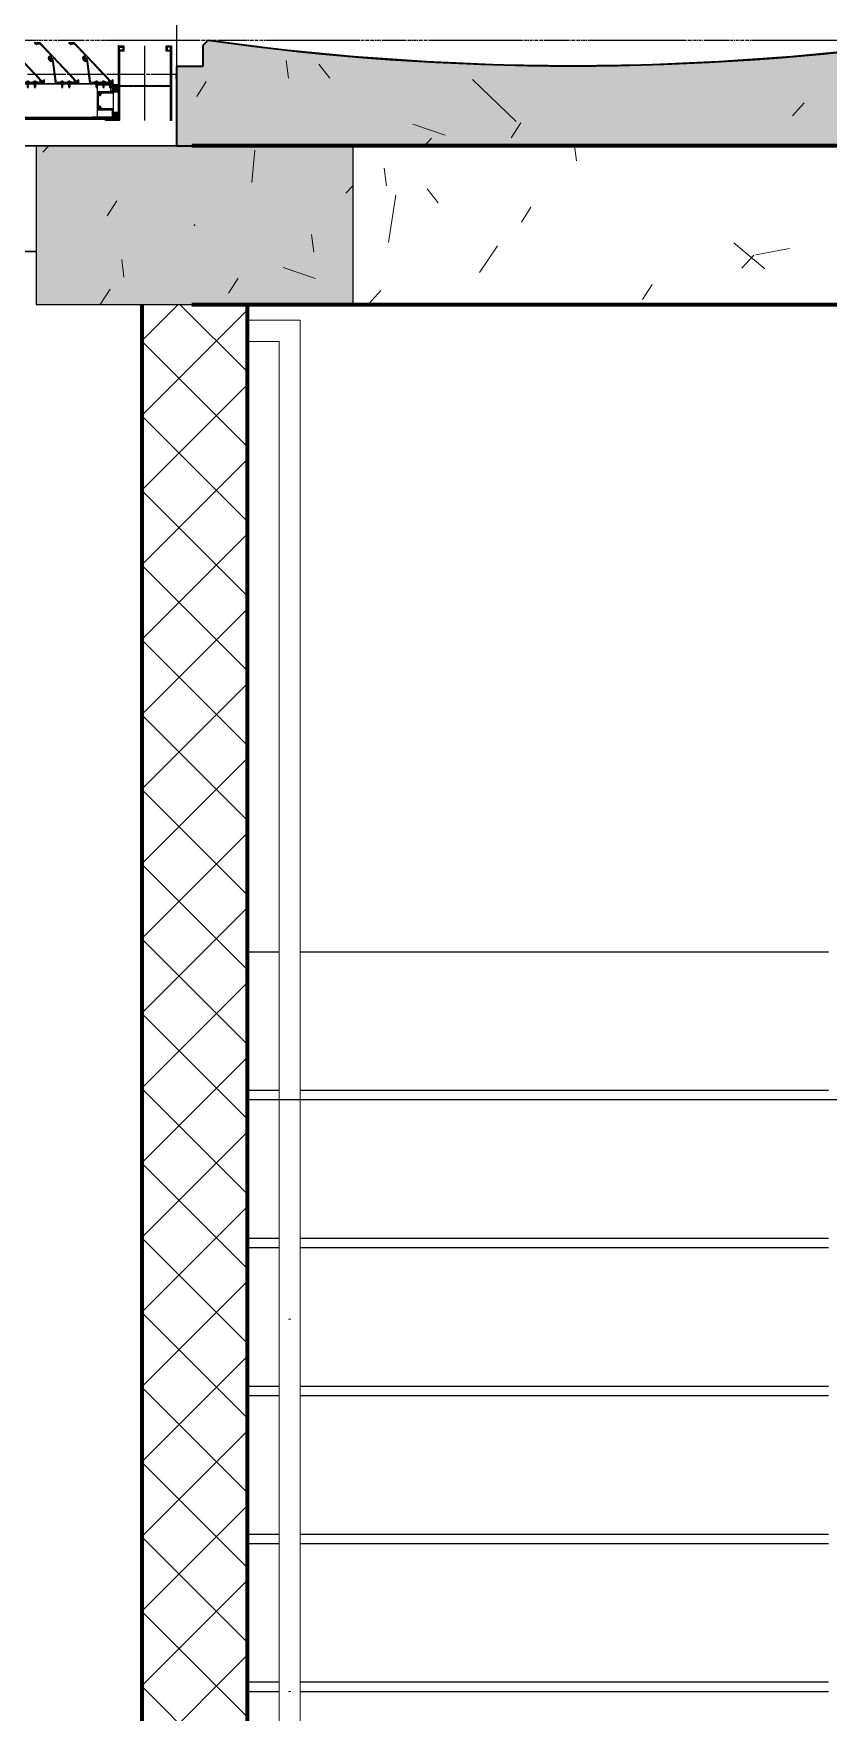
# Model space of a CAD drawing. Header units: millimetres. Extents: x -4391136 to -1798569, y -886572 to -291056.
# Drawn here: x -2506072 to -2504568, y -386375 to -383198 of the extents above; entities that cross this region are included whole.
import ezdxf
from ezdxf.enums import TextEntityAlignment as Align

# ---------------------------------------------------------------- set-up
doc = ezdxf.new("R2010")
doc.units = ezdxf.units.MM
doc.set_wipeout_variables(frame=1)
for name, pattern in [('CENTER', [50.8, 31.75, -6.35, 6.35, -6.35]), ('TA_GL_000.70000', [1.925, 0.7, -0.175, 0.175, -0.175, 0.7]), ('Xref-C-1-PP17-AR-2214-01-B$0$DPA_Grid _ Level 100', [10, 5.5, -1.6, 1.3, -1.6]), ('Xref-C-1-PP17-AR-2214-01-B$0$Hidden', [7.1438, 4.7625, -2.3813])]:
    doc.linetypes.add(name, pattern=pattern)
for name, color, linetype, plot in [('000 - 0_HIDE_OBJ_FRAMING_DEF_DIMS', 7, 'Continuous', False), ('010 - ASPG_EXTR_DEF_SUB', 7, 'Continuous', False), ('010 - ASPG_FRAMING_DEF_SUB', 7, 'Continuous', False)]:
    doc.layers.add(name, color=color, linetype=linetype, plot=plot)
for name, color, linetype in [('000 - 0_SYM_DWG_GRID-BUBBLE_MAIN_COLOR_1', 7, 'Continuous'), ('000 - 0_SYM_DWG_GRIDLINE_MAIN_COLOR_251', 7, 'Continuous'), ('000 - CONCRETE_COL_CUT_COLOR_1', 7, 'Continuous'), ('000 - CONCRETE_COL_HATCH_', 7, 'Continuous'), ('000 - CONCRETE_COL_WIPEOUT_', 7, 'Continuous'), ('000 - EXISTING_COLUMN_CUT_COLOR_5', 7, 'Continuous'), ('000 - EXISTING_CONCRETE_CUT_COLOR_5', 7, 'Continuous'), ('000 - EXISTING_PRECAST_CUT_COLOR_4', 7, 'Continuous'), ('000 - GRID', 7, 'CENTER'), ('010 - ASPG_ACCESSORIES_MAIN_COLOR_1', 7, 'Continuous'), ('010 - ASPG_EXTR_MAIN_COLOR_2', 7, 'Continuous'), ('010 - ASPG_FRAMING_CUT_COLOR_4', 7, 'Continuous'), ('010 - ASPG_FRAMING_HATCH_', 7, 'Continuous'), ('010 - ASPG_FRAMING_MAIN_COLOR_2', 7, 'Continuous'), ('010 - ASPG_FRAMING_SUB_COLOR_2', 7, 'Continuous'), ('010 - ASPG_FRAMING_WIPEOUT_', 7, 'Continuous'), ('_PP-Dim', 7, 'Continuous'), ('BOLT & SCREW', 7, 'Continuous'), ('Center Line', 7, 'CENTER'), ('Xref-C-1-PP17-AR-2214-01-B$0$A-COLS', 7, 'Continuous'), ('Xref-C-1-PP17-AR-2214-01-B$0$A-COLS-E', 7, 'Continuous'), ('Xref-C-1-PP17-AR-2214-01-B$0$A-DETL-MBND', 7, 'Xref-C-1-PP17-AR-2214-01-B$0$Hidden'), ('Xref-C-1-PP17-AR-2214-01-B$0$A-FLOR-E', 7, 'Continuous'), ('Xref-C-1-PP17-AR-2214-01-B$0$A-FLOR-HRAL', 7, 'Continuous'), ('Xref-C-1-PP17-AR-2214-01-B$0$A-GLAZ-CURT', 7, 'Continuous'), ('Xref-C-1-PP17-AR-2214-01-B$0$A-ROOF-OTLN', 7, 'Continuous'), ('Xref-C-1-PP17-AR-2214-01-B$0$A-Wall', 7, 'Continuous'), ('Xref-C-1-PP17-AR-2214-01-B$0$A-WALL-PATT', 7, 'Continuous'), ('Xref-C-1-PP17-AR-2214-01-B$0$S-BEAM', 7, 'Continuous'), ('Xref-C-1-PP17-AR-2214-01-B$0$S-STRS-E', 7, 'Continuous'), ('Xref-C-1-PP17-AR-2214-01-B$0$WALL-E', 7, 'Continuous')]:
    doc.layers.add(name, color=color, linetype=linetype)
doc.layers.add('12-GRID', color=7, linetype='CENTER', lineweight=13)
doc.layers.add('SCREW', color=7, linetype='Continuous', lineweight=5)
doc.styles.add('Arial', font='arial.ttf', dxfattribs={"height": 1500})
doc.styles.add('TA', font='', dxfattribs={"height": 4.5})
doc.styles.get('TA').set_extended_font_data('Cordia New')

# ---------------------------------------------------------------- blocks, each defined once
blk = doc.blocks.new('*U1277')
at = {"layer": '000 - 0_SYM_DWG_GRIDLINE_MAIN_COLOR_251', "color": 7, "linetype": 'ByBlock', "ltscale": 5}
blk.add_line((30, 0), (-560.5, 0), dxfattribs=at)
at = {"color": 7, "style": 'TA', "flags": 1}
blk.add_attdef('LOCATION', (6, -6), '', height=4.5, rotation=270, dxfattribs=at)
at = {"layer": '000 - 0_SYM_DWG_GRID-BUBBLE_MAIN_COLOR_1', "color": 7, "style": 'Arial'}
blk.add_attdef('GRID-HEAD', text='', height=4, rotation=180, dxfattribs=at).set_placement((73.75, 0), align=Align.MIDDLE_CENTER)
blk = doc.blocks.new('W-1-PP17-ENT2_REV00_20260526-152343_LOPF_MAIN_DIMS')
at = {"layer": '000 - GRID', "color": 7, "linetype": 'TA_GL_000.70000', "xscale": 50.00000000000036, "yscale": 50.00000000000036, "zscale": 50.00000000000036, "rotation": 180}
blk.add_blockref('*U1277', (-26525, 0), dxfattribs=at)
blk = doc.blocks.new('Xref-C-1-PP17-AR-2214-01-B$0$DPA_Curved type A - Curved Type A-31239844-ENTRANCE 2 - LOWER ROOF FLOOR PLAN01-flat-1')
at = {"layer": 'Xref-C-1-PP17-AR-2214-01-B$0$A-GLAZ-CURT', "lineweight": 9}
h = blk.add_hatch(dxfattribs=at)
h.set_pattern_fill('ACET-2D-FP_34', angle=90, style=0, pattern_type=2)
h.set_pattern_definition([(50, (2739942.75, 506333.4), (-459.03375, 385.17505), [76.2, -838.2]), (355, (2739942.75, 506333.4), (65.28253, 746.1827), [60.96, -670.56]), (100.451, (2740003.5, 506328.1), (-693.383, -127.89768), [64.76, -712.36]), (46.184, (2739942.75, 506536.6), (-648.5725, 622.30642), [114.3, -1257.3]), (96.636, (2740033.1, 506522.6), (-1050.5343, -122.21992), [97.14, -1068.54]), (351.184, (2739942.7, 506536.6), (172.19714, 1110.27497), [91.44, -1005.84]), (21, (2740044.35, 506485.8), (-214.74339, 559.42566), [76.2, -838.2]), (326, (2740044.35, 506485.8), (418.85394, 620.9765), [60.96, -670.56]), (71.451, (2740094.9, 506451.7), (-668.45247, 224.29692), [64.76, -712.36]), (37.5, (2739942.75, 506333.4), (-158.769242, 206.912105), [33.528, -628.904, 33.528, -1320.292]), (37.5, (2739942.75, 506333.4), (-158.769242, 206.912105), [-695.96, -647.192, 33.528, -639.572]), (7.5, (2739942.75, 506333.4), (-47.303606, 359.30656), [33.528, -354.584, 33.528, -870.204]), (7.5, (2739942.75, 506333.4), (-47.303606, 359.30656), [-421.64, -613.664, 33.528, -223.012]), (327.5, (2739716.18, 506333.4), (146.191164, 229.474162), [33.528, -220.472, -1844.04]), (327.5, (2739716.18, 506333.4), (146.191164, 229.474162), [-254, 33.528, -758.952, -1051.56]), (327.5, (2739716.18, 506333.4), (146.191164, 229.474162), [-1046.48, 33.528, -1018.032]), (317.5, (2739614.6, 506333.4), (321.09789, 350.41686), [33.528, -296.672, 33.528, -1239.52]), (317.5, (2739614.6, 506333.4), (321.09789, 350.41686), [-363.728, -492.76, 33.528, -713.232])])
h.paths.add_polyline_path([(-150, -728.9), (-150, -750), (0, -750), (0, 750), (-150, 750), (-150, 700), (-190, 700), (-200, 690), (-173.1, 460.8), (-156.9, 230.7), (-151.5, 0), (-156.9, -230.7), (-173.1, -460.8), (-200, -690), (-190, -700), (-150, -700)])
at = {"layer": 'Xref-C-1-PP17-AR-2214-01-B$0$A-GLAZ-CURT', "color": 7, "lineweight": 35}
for p, q in [((0, 750), (-150, 750)), ((-150, 750), (-150, 700)), ((0, -750), (0, 750)), ((-190, 700), (-200, 690)), ((-150, 700), (-190, 700)), ((-200, -690), (-190, -700)), ((-190, -700), (-150, -700)), ((-150, -700), (-150, -750)), ((-150, -750), (0, -750))]:
    blk.add_line(p, q, dxfattribs=at)
blk.add_arc((-5080.2, 0), 4928.8, 351.9525, 8.0475, dxfattribs=at)
blk = doc.blocks.new('Xref-C-1-PP17-AR-2214-01-B$0$DPA-AR_Rectangular - 300x600-29835788-ENTRANCE 2 - LOWER ROOF FLOOR PLAN01-flat-1')
at = {"layer": 'Xref-C-1-PP17-AR-2214-01-B$0$A-COLS-E', "lineweight": 9}
h = blk.add_hatch(dxfattribs=at)
h.set_pattern_fill('ACET-2D-FP_32', style=0, pattern_type=2)
h.set_pattern_definition([(50, (2739792.75, 507048.95), (-459.03375, 385.17505), [76.2, -838.2]), (355, (2739792.75, 507048.95), (65.28253, 746.1827), [60.96, -670.56]), (100.451, (2739853.5, 507043.6), (-693.383, -127.89768), [64.76, -712.36]), (46.184, (2739792.75, 507252.15), (-648.5725, 622.30642), [114.3, -1257.3]), (96.636, (2739883.1, 507238.1), (-1050.5343, -122.21992), [97.14, -1068.54]), (351.184, (2739792.7, 507252.1), (172.19714, 1110.27497), [91.44, -1005.84]), (21, (2739894.35, 507201.35), (-214.74339, 559.42566), [76.2, -838.2]), (326, (2739894.35, 507201.35), (418.85394, 620.9765), [60.96, -670.56]), (71.451, (2739944.9, 507167.26), (-668.45247, 224.29692), [64.76, -712.36]), (37.5, (2739792.75, 507048.95), (-158.769242, 206.912105), [33.528, -628.904, 33.528, -1320.292]), (37.5, (2739792.75, 507048.95), (-158.769242, 206.912105), [-695.96, -647.192, 33.528, -639.572]), (7.5, (2739792.75, 507048.95), (-47.303606, 359.30656), [33.528, -354.584, 33.528, -870.204]), (7.5, (2739792.75, 507048.95), (-47.303606, 359.30656), [-421.64, -613.664, 33.528, -223.012]), (327.5, (2739566.18, 507048.95), (146.191164, 229.474162), [33.528, -220.472, 33.528, -1810.512]), (327.5, (2739566.18, 507048.95), (146.191164, 229.474162), [-287.528, -758.952, 33.528, -1018.032]), (317.5, (2739464.6, 507048.95), (321.09789, 350.41686), [33.528, -296.672, 33.528, -1239.52]), (317.5, (2739464.6, 507048.95), (321.09789, 350.41686), [-363.728, -492.76, 33.528, -713.232])])
h.paths.add_polyline_path([(-146.1, -300), (10.5, -300), (150, -300), (150, 300), (-150, 300), (-150, -300)])
at = {"layer": 'Xref-C-1-PP17-AR-2214-01-B$0$A-COLS', "color": 7}
for p, q in [((150, 300), (-150, 300)), ((-150, 300), (-150, -300)), ((150, -300), (150, 300)), ((-150, -300), (150, -300))]:
    blk.add_line(p, q, dxfattribs=at)
blk = doc.blocks.new('Xref-C-1-PP17-AR-2214-01-B$0$DPA_Curved type A - Curved Type A-V75-ENTRANCE 2 - LOWER ROOF FLOOR PLAN01-flat-1')
at = {"layer": 'Xref-C-1-PP17-AR-2214-01-B$0$A-GLAZ-CURT', "color": 7}
for p, q in [((-127, 750), (-135.8, 750)), ((-135.8, 750), (-127, 750)), ((0, -750), (0, 750)), ((0, 750), (0, -750))]:
    blk.add_line(p, q, dxfattribs=at)
blk = doc.blocks.new('Xref-C-1-PP17-AR-2214-01-B$0$Handrail Type - Handrail_Internal_-V98-ENTRANCE 2 - LOWER ROOF FLOOR PLAN01-flat-1')
at = {"layer": 'Xref-C-1-PP17-AR-2214-01-B$0$A-FLOR-HRAL', "color": 7, "lineweight": 9}
for p, q in [((-2739612.7, -506848.9), (-2739612.7, -506948.9)), ((-2738137.7, -506848.9), (-2739612.7, -506848.9)), ((-2737017.7, -506848.9), (-2738137.7, -506848.9)), ((-2736717.7, -506848.9), (-2737017.7, -506848.9)), ((-2736717.7, -506888.9), (-2736717.7, -506848.9)), ((-2739572.7, -506888.9), (-2739572.7, -506948.9)), ((-2738137.7, -506888.9), (-2739572.7, -506888.9)), ((-2737017.7, -506888.9), (-2738137.7, -506888.9)), ((-2736717.7, -506888.9), (-2737017.7, -506888.9)), ((-2739572.7, -506948.9), (-2739612.7, -506948.9))]:
    blk.add_line(p, q, dxfattribs=at)
blk = doc.blocks.new('Xref-C-1-PP17-AR-2214-01-B$0$Handrail Type - Handrail_Internal_-30607385-ENTRANCE 2 - LOWER ROOF FLOOR PLAN01-flat-1')
at = {"layer": 'Xref-C-1-PP17-AR-2214-01-B$0$A-FLOR-HRAL', "color": 7, "lineweight": 9}
for p, q in [((-2737023.5, -506848.9), (-2737759.5, -506848.9)), ((-2736717.7, -506848.9), (-2737023.5, -506848.9)), ((-2736717.7, -506849.6), (-2736717.7, -506888.3)), ((-2736717.7, -506888.3), (-2736717.7, -506849.6)), ((-2737722, -506871), (-2737722, -506866.9)), ((-2737759.5, -506888.9), (-2737023.5, -506888.9)), ((-2737023.5, -506888.9), (-2736717.7, -506888.9))]:
    blk.add_line(p, q, dxfattribs=at)
blk.add_lwpolyline([(-2737017.8, -506867), (-2737017.8, -506867, -0.014425), (-2737017.8, -506870.9)], format="xyb", dxfattribs=at)
blk = doc.blocks.new('*U2738')
at = {"layer": '000 - CONCRETE_COL_HATCH_'}
h = blk.add_hatch(dxfattribs=at)
h.set_pattern_fill('AR-CONC', scale=0.5)
h.set_pattern_definition([(50, (0, 0), (3.5863, -0.31376), [0.375, -4.125]), (355, (0, 0), (-0.693757, 3.76096), [0.3, -3.3]), (100.4514, (0.299, -0.026), (2.892544, 3.4472), [0.3187, -3.50571]), (46.1842, (0, 1), (5.336207, -0.827596), [0.5625, -6.1875]), (96.6356, (0.4447, 0.931), (4.67331, 4.87059), [0.47805, -5.25857]), (351.1842, (0, 1), (4.67331, 4.87059), [0.45, -4.95]), (21, (0.5, 0.75), (2.984535, -2.013094), [0.375, -4.125]), (326, (0.5, 0.75), (1.216577, 3.62575), [0.3, -3.3]), (71.4514, (0.7487, 0.5822), (4.201112, 1.612656), [0.3187, -3.50571]), (37.5, (0, 0), (0.0607993, 1.6644693), [0, -3.26, 0, -3.35, 0, -3.3125]), (7.5, (0, 0), (1.315348, 1.972059), [0, -1.91, 0, -3.185, 0, -1.2625]), (327.5, (-1.115, 0), (2.669112, -0.1127744), [0, -1.25, 0, -3.9, 0, -5.175]), (317.5, (-1.615, 0), (2.915931, 0.500525), [0, -1.625, 0, -2.59, 0, -3.675])])
h.paths.add_polyline_path([(-300, -150), (300, -150), (300, 150), (-300, 150)])
at = {"color": 7}
blk.add_point((0, 0), dxfattribs=at)
at = {"layer": '000 - EXISTING_COLUMN_CUT_COLOR_5', "color": 7}
blk.add_lwpolyline([(-300, -150), (300, -150), (300, 150), (-300, 150)], close=True, dxfattribs=at)
blk = doc.blocks.new('*U2742')
at = {"layer": '000 - CONCRETE_COL_HATCH_'}
h = blk.add_hatch(dxfattribs=at)
h.set_pattern_fill('AR-CONC', scale=0.04)
h.set_pattern_definition([(50, (-115500, -843987.314), (7.28738676, -0.63756342), [0.762, -8.382]), (355, (-115500, -843987.314), (-1.40973686, 7.64227381), [0.6096, -6.70562337]), (100.4514447, (-115499.393, -843987.367), (5.877649884, 7.004710076), [0.64760035, -7.123609784]), (46.1842, (-115500, -843985.282), (10.84316164, -1.68169312), [1.143, -12.573]), (96.6355576, (-115499.096, -843985.422), (9.49616536, 9.89704498), [0.97140093, -10.68542433]), (351.1841512, (-115500, -843985.282), (9.49616536, 9.89704498), [0.91439868, -10.05838928]), (21, (-115498.984, -843985.79), (6.06457565, -4.090607927), [0.762, -8.382]), (326, (-115498.984, -843985.79), (2.472081134, 7.367518645), [0.6096, -6.7056]), (71.451445, (-115498.4786, -843986.131), (8.53665677, 3.276910755), [0.64760035, -7.123597504]), (37.5, (-115500, -843987.314), (0.12354413, 3.382201555), [0, -6.62432, 0, -6.8072, 0, -6.731]), (7.5, (-115500, -843987.314), (2.6727865, 4.007222993), [0, -3.88112, 0, -6.47192, 0, -2.5654]), (327.5, (-115502.2657, -843987.314), (5.423623807, -0.22914976), [0, -2.54, 0, -7.9248, 0, -10.5156]), (317.5, (-115503.2817, -843987.314), (5.925167255, 1.017059641), [0, -3.302, 0, -5.26288, 0, -7.4676])])
h.paths.add_polyline_path([(0, 0), (0, 300), (-100, 300), (-100, 380), (-120, 400), (-394.7, 365.1), (-670.3, 337.9), (-946.5, 318.5), (-1223.1, 306.8), (-1500, 302.9), (-1776.9, 306.8), (-2053.5, 318.5), (-2329.7, 337.9), (-2605.3, 365.1), (-2880, 400), (-2900, 380), (-2900, 300), (-3000, 300), (-3000, 0)])
at = {"layer": '000 - CONCRETE_COL_CUT_COLOR_1', "color": 7, "lineweight": -2}
blk.add_lwpolyline([(0, 0), (0, 300), (-100, 300), (-100, 380), (-120, 400), (-394.7, 365.1), (-670.3, 337.9), (-946.5, 318.5), (-1223.1, 306.8), (-1500, 302.9), (-1776.9, 306.8), (-2053.5, 318.5), (-2329.7, 337.9), (-2605.3, 365.1), (-2880, 400), (-2900, 380), (-2900, 300), (-3000, 300), (-3000, 0), (-3000, 0), (-3000, 0), (-3000, 0), (-3000, 0), (-3000, 0), (-3000, 0), (-3000, 0), (-3000, 0), (-3000, 0), (-3000, 0), (-3000, 0), (-3000, 0), (-3000, 0), (-3000, 0), (-3000, 0), (-3000, 0), (-3000, 0), (-3000, 0), (-3000, 0), (-3000, 0), (-3000, 0), (-3000, 0), (-3000, 0), (-3000, 0), (-3000, 0), (-3000, 0), (-3000, 0), (-3000, 0), (-3000, 0)], close=True, dxfattribs=at)
blk = doc.blocks.new('W-1-PP17-ENT2_REV00_20260526-152612_EX_LOPF-1')
at = {"layer": 'Xref-C-1-PP17-AR-2214-01-B$0$A-WALL-PATT', "lineweight": 9}
h = blk.add_hatch(dxfattribs=at)
h.set_pattern_fill('ACET-2D-FP_25', angle=-90, style=0, pattern_type=2)
h.set_pattern_definition([(315, (496648.95, -2740142.74), (70.710678, 70.710678), []), (45, (496648.95, -2740142.74), (-70.710678, 70.710678), [])])
h.paths.add_polyline_path([(-10300, -500), (-10500, -500), (-10500, -4700), (-10300, -4700)])
at = {"layer": 'Xref-C-1-PP17-AR-2214-01-B$0$S-BEAM', "lineweight": 9}
h = blk.add_hatch(dxfattribs=at)
h.set_pattern_fill('ACET-2D-FP_33', angle=-90, style=0, pattern_type=2)
h.set_pattern_definition([(320, (496648.95, -2740142.74), (385.17505, 459.03375), [76.2, -838.2]), (265, (496648.95, -2740142.74), (746.1827, -65.28253), [60.96, -670.56]), (10.451, (496643.6, -2740203.5), (-127.89768, 693.383), [64.76, -712.36]), (316.184, (496852.15, -2740142.7), (622.30642, 648.5725), [114.3, -1257.3]), (6.636, (496838.1, -2740233.1), (-122.21992, 1050.5343), [97.14, -1068.54]), (261.184, (496852.1, -2740142.7), (1110.27497, -172.19714), [91.44, -1005.84]), (291, (496801.35, -2740244.34), (559.42566, 214.74339), [76.2, -838.2]), (236, (496801.35, -2740244.34), (620.9765, -418.85394), [60.96, -670.56]), (341.451, (496767.26, -2740294.9), (224.29692, 668.45247), [64.76, -712.36]), (307.5, (496648.95, -2740142.74), (206.912105, 158.769242), [33.528, -628.904, 33.528, -647.192, -673.1]), (307.5, (496648.95, -2740142.74), (206.912105, 158.769242), [-1343.152, 33.528, -639.572]), (277.5, (496648.95, -2740142.74), (359.30656, 47.303606), [33.528, -354.584, 33.528, -613.664, -256.54]), (277.5, (496648.95, -2740142.74), (359.30656, 47.303606), [-1035.304, 33.528, -223.012]), (237.5, (496648.95, -2739916.18), (229.474162, -146.191164), [33.528, -220.472, 33.528, -758.952, -1051.56]), (237.5, (496648.95, -2739916.18), (229.474162, -146.191164), [-1046.48, 33.528, -1018.032]), (227.5, (496648.95, -2739814.6), (350.41686, -321.09789), [33.528, -296.672, 33.528, -492.76, -746.76]), (227.5, (496648.95, -2739814.6), (350.41686, -321.09789), [-856.488, 33.528, -713.232])])
h.paths.add_polyline_path([(-10100, -500), (-10405.2, -500), (-10405.2, -500), (-7730, -500), (-7730, -200), (-10100, -200)])
at = {"layer": '000 - 0_HIDE_OBJ_FRAMING_DEF_DIMS', "color": 7, "linetype": 'Xref-C-1-PP17-AR-2214-01-B$0$DPA_Grid _ Level 100'}
blk.add_line((-29475.6, 0), (7016, 0), dxfattribs=at)
at = {"layer": 'Xref-C-1-PP17-AR-2214-01-B$0$A-DETL-MBND', "color": 7}
blk.add_line((-13435, -200), (970, -200), dxfattribs=at)
at = {"layer": 'Xref-C-1-PP17-AR-2214-01-B$0$A-FLOR-E', "color": 7}
for p, q in [((-10700, -400), (-15935, -400)), ((-10685, -500), (-10500, -500)), ((-10500, -500), (-10500, -4700)), ((-10300, -500), (-10300, -4700))]:
    blk.add_line(p, q, dxfattribs=at)
at = {"layer": 'Xref-C-1-PP17-AR-2214-01-B$0$A-ROOF-OTLN', "color": 7}
for p, q in [((-10434.5, 450), (-10434.5, -64.2)), ((-10716.4, -64.2), (-10643.7, -64.2)), ((-10641.4, -64.2), (-10568.7, -64.2)), ((-10566.2, -64.2), (-10493.7, -64.2)), ((-10491.4, -64.2), (-10484.5, -64.2)), ((-10482.5, -64.2), (-10434.5, -64.2))]:
    blk.add_line(p, q, dxfattribs=at)
at = {"layer": 'Xref-C-1-PP17-AR-2214-01-B$0$A-Wall', "color": 7, "lineweight": 70}
for p, q in [((-10500, -500), (-10500, -4700)), ((-10300, -4700), (-10300, -500))]:
    blk.add_line(p, q, dxfattribs=at)
at = {"layer": 'Xref-C-1-PP17-AR-2214-01-B$0$S-BEAM', "color": 7, "lineweight": 70}
for p, q in [((-7705.2, -200), (-10405.2, -200)), ((-10405.2, -500), (-7705.2, -500))]:
    blk.add_line(p, q, dxfattribs=at)
at = {"layer": 'Xref-C-1-PP17-AR-2214-01-B$0$S-BEAM', "color": 7}
blk.add_line((-10300, -3150), (-10300, -600), dxfattribs=at)
at = {"layer": 'Xref-C-1-PP17-AR-2214-01-B$0$S-STRS-E', "color": 7}
for p, q in [((-8332, -500), (-10300, -500)), ((-10300, -500), (-10300, -3125)), ((-10300, -1725), (-10240, -1725)), ((-10200, -1725), (-9200, -1725)), ((-10300, -1987), (-10240, -1987)), ((-10200, -1987), (-9200, -1987)), ((-10300, -2005), (-9100, -2005)), ((-10300, -2267), (-10240, -2267)), ((-10300, -2285), (-10240, -2285)), ((-10200, -2267), (-9200, -2267)), ((-10200, -2285), (-9200, -2285)), ((-10300, -2547), (-10240, -2547)), ((-10300, -2565), (-10240, -2565)), ((-10200, -2547), (-9200, -2547)), ((-10200, -2565), (-9200, -2565)), ((-10300, -2827), (-10240, -2827)), ((-10200, -2827), (-9200, -2827)), ((-10300, -2845), (-10240, -2845)), ((-10200, -2845), (-9200, -2845)), ((-10300, -3107), (-10240, -3107)), ((-10200, -3107), (-9200, -3107)), ((-10300, -3125), (-10240, -3125)), ((-10200, -3125), (-9200, -3125))]:
    blk.add_line(p, q, dxfattribs=at)
at = {"layer": 'Xref-C-1-PP17-AR-2214-01-B$0$WALL-E', "color": 7}
for p, q in [((-15935, -400), (-10700, -400)), ((-10500, -500), (-10500, -4700)), ((-10300, -500), (-10300, -4700))]:
    blk.add_line(p, q, dxfattribs=at)
at = {"color": 7, "rotation": 270}
for name, p in [('Xref-C-1-PP17-AR-2214-01-B$0$DPA_Curved type A - Curved Type A-31239844-ENTRANCE 2 - LOWER ROOF FLOOR PLAN01-flat-1', (-9684.5, -200)), ('Xref-C-1-PP17-AR-2214-01-B$0$DPA_Curved type A - Curved Type A-V75-ENTRANCE 2 - LOWER ROOF FLOOR PLAN01-flat-1', (-11185, -200)), ('Xref-C-1-PP17-AR-2214-01-B$0$DPA-AR_Rectangular - 300x600-29835788-ENTRANCE 2 - LOWER ROOF FLOOR PLAN01-flat-1', (-10400, -350)), ('Xref-C-1-PP17-AR-2214-01-B$0$Handrail Type - Handrail_Internal_-V98-ENTRANCE 2 - LOWER ROOF FLOOR PLAN01-flat-1', (496648.9, -2740142.7)), ('Xref-C-1-PP17-AR-2214-01-B$0$Handrail Type - Handrail_Internal_-30607385-ENTRANCE 2 - LOWER ROOF FLOOR PLAN01-flat-1', (496648.9, -2740142.7))]:
    blk.add_blockref(name, p, dxfattribs=at)
at = {"layer": '000 - EXISTING_CONCRETE_CUT_COLOR_5', "color": 7}
blk.add_blockref('*U2738', (-10400, -350), dxfattribs=at)
at = {"layer": '000 - EXISTING_PRECAST_CUT_COLOR_4', "color": 7, "xscale": 0.5, "yscale": 0.5, "zscale": 0.5}
blk.add_blockref('*U2742', (-8934.5, -200), dxfattribs=at)
blk = doc.blocks.new('*U3395')
at = {"layer": '12-GRID', "color": 7, "linetype": 'CENTER'}
for p, q in [((0, -6.2), (0, 2.2)), ((-4.2, -2), (4.2, -2))]:
    blk.add_line(p, q, dxfattribs=at)
at = {"layer": 'BOLT & SCREW', "color": 7}
for p, q in [((-0.6, -1.8), (-1.8, -1.6)), ((-0.6, -2.2), (-1.8, -2.4)), ((-0.5, -1.8), (-0.9, -1.6)), ((-0.5, -2.2), (-0.9, -2.4)), ((-0.2, -1.4), (-0.4, -0.2)), ((-0.2, -1.5), (-0.4, -1.1)), ((-0.2, -2.5), (-0.4, -2.9)), ((-0.2, -2.6), (-0.4, -3.8)), ((0.2, -1.4), (0.4, -0.2)), ((0.2, -1.5), (0.4, -1.1)), ((0.4, -2.9), (0.2, -2.5)), ((0.2, -2.6), (0.4, -3.8)), ((0.5, -1.8), (0.9, -1.6)), ((0.5, -2.2), (0.9, -2.4)), ((0.6, -1.8), (1.8, -1.6)), ((0.6, -2.2), (1.8, -2.4))]:
    blk.add_line(p, q, dxfattribs=at)
for points in [[(-1.8, -1.6), (-0.9, -1.6, 0.414214), (-0.4, -1.1), (-0.4, -0.2), (0.4, -0.2), (0.4, -1.1, 0.414214), (0.9, -1.6), (1.8, -1.6), (1.8, -2.4), (0.9, -2.4, 0.414214), (0.4, -2.9), (0.4, -3.8), (-0.4, -3.8), (-0.4, -2.9, 0.414214), (-0.9, -2.4), (-1.8, -2.4)], [(0.2, -2.5, -0.414214), (0.5, -2.2), (0.6, -2.2), (0.6, -1.8), (0.5, -1.8, -0.414214), (0.2, -1.5), (0.2, -1.4), (-0.2, -1.4), (-0.2, -1.5, -0.414214), (-0.5, -1.8), (-0.6, -1.8), (-0.6, -2.2), (-0.5, -2.2, -0.414214), (-0.2, -2.5), (-0.2, -2.6), (0.2, -2.6)]]:
    blk.add_lwpolyline(points, format="xyb", close=True, dxfattribs=at)
blk.add_circle((0, -2), 3.5, dxfattribs=at)
blk = doc.blocks.new('000_ASPG_TYP_FILES_20260218-010703_FRAME_EXTR_')
at = {"layer": '010 - ASPG_FRAMING_HATCH_'}
h = blk.add_hatch(dxfattribs=at)
h.set_pattern_fill('ANSI32', scale=0.1, angle=180)
edge = h.paths.add_edge_path()
edge.add_line((2, 16), (2, 2))
edge.add_line((2, 2), (39.7, 2))
edge.add_arc((39.7, 1.7), 0.3, 0, 90, ccw=False)
edge.add_line((40, 1.7), (40, 0.3))
edge.add_arc((39.7, 0.3), 0.3, -90, 0, ccw=False)
edge.add_line((39.7, 0), (0.3, 0))
edge.add_arc((0.3, 0.3), 0.3, 180, 270, ccw=False)
edge.add_line((0, 0.3), (0, 17.7))
edge.add_arc((0.3, 17.7), 0.3, 90, 180, ccw=False)
edge.add_line((0.3, 18), (22.6, 18))
edge.add_arc((22.6, 18.5), 0.5, 270, 380.2095)
edge.add_arc((26.2, 19.8), 3.35, 182.0638, 200.2095, ccw=False)
edge.add_arc((23.6, 19.7), 0.76, 2.0638, 182.0638, ccw=False)
edge.add_arc((26.2, 19.8), 1.83, 182.0638, 447.9362)
edge.add_arc((26.3, 22.4), 0.76, 87.9362, 267.9362, ccw=False)
edge.add_arc((26.2, 19.8), 3.35, 69.7905, 87.9362, ccw=False)
edge.add_arc((27.5, 23.4), 0.5, 249.7905, 360)
edge.add_line((28, 23.4), (28, 26.7))
edge.add_line((28, 26.7), (28.5, 27.2))
edge.add_line((28.5, 27.2), (28, 27.7))
edge.add_line((28, 27.7), (28, 38.6))
edge.add_line((28, 38.6), (28.5, 39.1))
edge.add_line((28.5, 39.1), (28, 39.6))
edge.add_line((28, 39.6), (28, 42.9))
edge.add_arc((27.5, 42.9), 0.5, 0, 110.2095)
edge.add_arc((26.2, 46.5), 3.35, 272.0638, 290.2095, ccw=False)
edge.add_arc((26.3, 43.9), 0.76, 92.0638, 272.0638, ccw=False)
edge.add_arc((26.2, 46.5), 1.83, 272.0638, 537.9362)
edge.add_arc((23.6, 46.6), 0.76, 177.9362, 357.9362, ccw=False)
edge.add_arc((26.2, 46.5), 3.35, 159.7905, 177.9362, ccw=False)
edge.add_arc((22.6, 47.8), 0.5, 339.7905, 450)
edge.add_line((22.6, 48.3), (0.3, 48.3))
edge.add_arc((0.3, 48.6), 0.3, 180, 270, ccw=False)
edge.add_line((0, 48.6), (0, 60))
edge.add_arc((0.3, 60), 0.3, 90, 180, ccw=False)
edge.add_line((0.3, 60.3), (5, 60.3))
edge.add_line((5, 60.3), (5, 65))
edge.add_arc((5.3, 65), 0.3, 90, 180, ccw=False)
edge.add_line((5.3, 65.3), (30, 65.3))
edge.add_line((30, 65.3), (30, 63.6))
edge.add_arc((29.7, 63.6), 0.3, -90, 0, ccw=False)
edge.add_line((29.7, 63.3), (7.3, 63.3))
edge.add_arc((7.3, 63), 0.3, 90, 180)
edge.add_line((7, 63), (7, 58.3))
edge.add_line((7, 58.3), (2.3, 58.3))
edge.add_arc((2.3, 58), 0.3, 90, 180)
edge.add_line((2, 58), (2, 50.6))
edge.add_arc((2.3, 50.6), 0.3, 180, 270)
edge.add_line((2.3, 50.3), (29.7, 50.3))
edge.add_arc((29.7, 50), 0.3, 0, 90, ccw=False)
edge.add_line((30, 50), (30, 26.7))
edge.add_line((30, 26.7), (30, 16.3))
edge.add_arc((29.7, 16.3), 0.3, -90, 0, ccw=False)
edge.add_line((29.7, 16), (2, 16))
at = {"layer": '010 - ASPG_FRAMING_CUT_COLOR_4', "color": 7}
blk.add_lwpolyline([(2, 16), (2, 2), (39.7, 2, -0.414214), (40, 1.7), (40, 0.3, -0.414214), (39.7, 0), (0.3, 0, -0.414214), (0, 0.3), (0, 17.7, -0.414214), (0.3, 18), (22.6, 18, 0.52173), (23, 18.7, -0.079342), (22.8, 19.7, -1), (24.3, 19.8, 2.296346), (26.2, 21.7, -1), (26.3, 23.2, -0.079342), (27.3, 23, 0.52173), (28, 23.4), (28, 26.7), (28.5, 27.2), (28, 27.7), (28, 38.6), (28.5, 39.1), (28, 39.6), (28, 42.9, 0.52173), (27.3, 43.3, -0.079342), (26.3, 43.1, -1), (26.2, 44.6, 2.296346), (24.3, 46.5, -1), (22.8, 46.6, -0.079342), (23, 47.6, 0.52173), (22.6, 48.3), (0.3, 48.3, -0.414214), (0, 48.6), (0, 60, -0.414214), (0.3, 60.3), (5, 60.3), (5, 65, -0.414214), (5.3, 65.3), (30, 65.3), (30, 63.6, -0.414214), (29.7, 63.3), (7.3, 63.3, 0.414214), (7, 63), (7, 58.3), (2.3, 58.3, 0.414214), (2, 58), (2, 50.6, 0.414214), (2.3, 50.3), (29.7, 50.3, -0.414214), (30, 50), (30, 26.7), (30, 16.3, -0.414214), (29.7, 16)], format="xyb", close=True, dxfattribs=at)
at = {"color": 7}
for p in [(26.2, 48.5), (26.2, 21.8)]:
    blk.add_blockref('*U3395', p, dxfattribs=at)
blk = doc.blocks.new('000_ASPG_TYP_FILES_FRAMING_EXTR_BREAKLINE_TYPE_2')
at = {"layer": '010 - ASPG_FRAMING_HATCH_', "transparency": 33554585}
h = blk.add_hatch(dxfattribs=at)
h.set_pattern_fill('ANSI32', scale=0.25)
h.paths.add_polyline_path([(131, 91, 0.414214), (132, 90), (140, 90, 0.414214), (141, 91), (141, 100), (2, 100), (2, 125), (0, 125), (0, 99, 0.414214), (1, 98), (63, 98, -0.414214), (64, 97), (64, 3, -0.414214), (63, 2), (0, 2), (0, 0), (141, 0), (141, 9, 0.414214), (140, 10), (132, 10, 0.414214), (131, 9), (131, 3, -0.414214), (130, 2), (67, 2, -0.414214), (66, 3), (66, 97, -0.414214), (67, 98), (130, 98, -0.414214), (131, 97)])
h.paths.add_polyline_path([(133, 92), (133, 98), (139, 98), (139, 92)], flags=16)
h.paths.add_polyline_path([(133, 8), (139, 8), (139, 2), (133, 2)], flags=16)
at = {"layer": '010 - ASPG_FRAMING_HATCH_'}
h = blk.add_hatch(dxfattribs=at)
h.set_pattern_fill('ANSI37', scale=0.595498, angle=-90)
h.set_pattern_definition([(315, (1257419.1929, -519973.9224), (1.3369313545, 1.3369313545), []), (45, (1257419.1929, -519973.9224), (-1.3369313545, 1.3369313545), [])])
edge = h.paths.add_edge_path()
edge.add_ellipse((11.5, 105), major_axis=(0, -5), ratio=0.644482, start_angle=180, end_angle=360, ccw=False)
edge.add_line((11.5, 110), (2, 110))
edge.add_arc((-7.9, 105), 11.1, -26.7963, 26.7963, ccw=False)
edge.add_line((2, 100), (11.5, 100))
h = blk.add_hatch(dxfattribs=at)
h.set_pattern_fill('HONEY', scale=0.238199, angle=-90)
h.set_pattern_definition([(270, (1257419.4425, -519993.9224), (0.65495992507, -1.1344238721), [0.7562825814, -1.5125651628]), (30, (1257419.4425, -519993.9224), (0.65495992936, 1.1344238696), [0.7562825814, -1.5125651628]), (330, (1257419.4425, -519993.9224), (1.30991985442, -2.48e-09), [-1.5125651628, 0.7562825814])])
edge = h.paths.add_edge_path()
edge.add_ellipse((11.8, 105), major_axis=(0, -5), ratio=0.644482, start_angle=0, end_angle=360, ccw=False)
h = blk.add_hatch(dxfattribs=at)
h.set_pattern_fill('HONEY', scale=0.238199, angle=-90)
h.set_pattern_definition([(270, (1257419.24324, -519991.6224), (0.65495992507, -1.1344238721), [0.7562825814, -1.5125651628]), (30, (1257419.24324, -519991.6224), (0.65495992936, 1.1344238696), [0.7562825814, -1.5125651628]), (330, (1257419.24324, -519991.6224), (1.30991985442, -2.48e-09), [-1.5125651628, 0.7562825814])])
edge = h.paths.add_edge_path()
edge.add_ellipse((57.5, 105), major_axis=(0, -5), ratio=0.644482, start_angle=0, end_angle=360)
h = blk.add_hatch(dxfattribs=at)
h.set_pattern_fill('ANSI37', scale=0.595498, angle=-90)
h.set_pattern_definition([(315, (1257419.4929, -519971.6224), (1.3369313545, 1.3369313545), []), (45, (1257419.4929, -519971.6224), (-1.3369313545, 1.3369313545), [])])
edge = h.paths.add_edge_path()
edge.add_ellipse((57.8, 105), major_axis=(0, -5), ratio=0.644482, start_angle=0, end_angle=180)
edge.add_line((57.8, 110), (62, 110))
edge.add_arc((62, 110.3), 0.3, -90, 0)
edge.add_line((62.3, 110.3), (62.3, 111))
edge.add_line((62.3, 111), (61.8, 111.5))
edge.add_line((61.8, 111.5), (62.3, 112))
edge.add_line((62.3, 112), (61.8, 112.5))
edge.add_line((61.8, 112.5), (62.3, 113))
edge.add_line((62.3, 113), (61.8, 113.5))
edge.add_line((61.8, 113.5), (62.3, 114))
edge.add_line((62.3, 114), (62.3, 115))
edge.add_line((62.3, 115), (63.3, 115))
edge.add_line((63.3, 115), (63.8, 115.5))
edge.add_line((63.8, 115.5), (64.3, 115))
edge.add_line((64.3, 115), (64.8, 115.5))
edge.add_line((64.8, 115.5), (65.3, 115))
edge.add_line((65.3, 115), (65.8, 115.5))
edge.add_line((65.8, 115.5), (66.3, 115))
edge.add_line((66.3, 115), (67, 115))
edge.add_arc((67, 115.3), 0.3, -90, 0)
edge.add_line((67.3, 115.3), (67.3, 110))
edge.add_arc((77.2, 105), 11.1, 153.2037, 206.7963)
edge.add_line((67.3, 100), (57.8, 100))
at = {"color": 7}
blk.add_point((141, 100), dxfattribs=at)
at = {"layer": '010 - ASPG_FRAMING_CUT_COLOR_4', "color": 7}
blk.add_lwpolyline([(0, 0), (0, 2), (63, 2, 0.414214), (64, 3), (64, 97, 0.414214), (63, 98), (1, 98, -0.414214), (0, 99), (0, 125), (2, 125), (2, 100), (141, 100), (141, 91, -0.414214), (140, 90), (132, 90, -0.414214), (131, 91), (131, 97, 0.414214), (130, 98), (67, 98, 0.414214), (66, 97), (66, 3, 0.414214), (67, 2), (130, 2, 0.414214), (131, 3), (131, 9, -0.414214), (132, 10), (140, 10, -0.414214), (141, 9), (141, 0)], format="xyb", close=True, dxfattribs=at)
for points in [[(139, 98), (139, 92), (133, 92), (133, 98)], [(139, 2), (139, 8), (133, 8), (133, 2)]]:
    blk.add_lwpolyline(points, close=True, dxfattribs=at)
at = {"layer": '010 - ASPG_FRAMING_DEF_SUB', "color": 7, "transparency": 33554457}
blk.add_line((0, 50), (141, 50), dxfattribs=at)
for points in [[(2, 100), (15, 100), (15, 110), (2, 110)], [(54.3, 100), (67.3, 100), (67.3, 115.5), (54.3, 115.5)]]:
    blk.add_lwpolyline(points, close=True, dxfattribs=at)
at = {"layer": '010 - ASPG_FRAMING_SUB_COLOR_2', "color": 7}
for points in [[(11.8, 100), (2, 100, 0.238199), (2, 110), (11.8, 110)], [(57.5, 100), (67.3, 100, -0.238199), (67.3, 110), (67.3, 115.3, -0.414214), (67, 115), (66.3, 115), (65.8, 115.5), (65.3, 115), (64.8, 115.5), (64.3, 115), (63.8, 115.5), (63.3, 115), (62.3, 115), (62.3, 114), (61.8, 113.5), (62.3, 113), (61.8, 112.5), (62.3, 112), (61.8, 111.5), (62.3, 111), (62.3, 110.3, -0.414214), (62, 110), (57.5, 110)]]:
    blk.add_lwpolyline(points, format="xyb", dxfattribs=at)
at = {"layer": '010 - ASPG_FRAMING_SUB_COLOR_2', "color": 7, "extrusion": (0, 0, -1)}
blk.add_ellipse((11.8, 105), major_axis=(0, -5), ratio=0.644482, dxfattribs=at)
at = {"layer": '010 - ASPG_FRAMING_SUB_COLOR_2', "color": 7}
blk.add_ellipse((57.5, 105), major_axis=(0, -5), ratio=0.644482, dxfattribs=at)
blk = doc.blocks.new('PZG35-9D5')
at = {"layer": 'Center Line', "color": 7}
blk.add_line((0, 3.7), (0, -10.5), dxfattribs=at)
at = {"layer": 'SCREW', "color": 7}
for p, q in [((-1.4, 0), (-1.4, -1.1)), ((1.4, 0), (1.4, -0.6)), ((-1.9, -1.4), (1.9, -0.9)), ((-1.9, -1.4), (-1.4, -1.1)), ((-1.9, -1.4), (-1.4, -1.7)), ((-1.9, -2.7), (1.9, -2.2)), ((-1.9, -2.7), (-1.4, -2.4)), ((-1.9, -2.7), (-1.4, -3)), ((-1.9, -4), (-1.4, -3.7)), ((-1.9, -4), (-1, -3.9)), ((-1.9, -4), (-1.4, -4.3)), ((-1.4, -1.1), (1.4, -0.6)), ((-1.4, -1.7), (1.4, -1.2)), ((-1.4, -1.7), (-1.4, -2.4)), ((-1.4, -2.4), (1.4, -1.9)), ((-1.4, -3), (1.4, -2.5)), ((-1.4, -3), (-1.4, -3.7)), ((-1.4, -3.7), (-0.8, -3.6)), ((-1.4, -4.3), (-1.4, -8.1)), ((-1.4, -4.3), (-1.2, -4.3)), ((0, -9.5), (-1.4, -8.1)), ((0, -9.5), (1.4, -8.1)), ((0.6, -3.3), (1.4, -3.2)), ((0.7, -3.7), (1.9, -3.5)), ((0.7, -3.9), (1.4, -3.8)), ((0.7, -4.6), (1.4, -4.5)), ((0.7, -5), (1.9, -4.8)), ((0.7, -5.2), (1.4, -5.1)), ((1.9, -0.9), (1.4, -0.6)), ((1.9, -0.9), (1.4, -1.2)), ((1.4, -1.2), (1.4, -1.9)), ((1.9, -2.2), (1.4, -1.9)), ((1.9, -2.2), (1.4, -2.5)), ((1.4, -2.5), (1.4, -3.2)), ((1.9, -3.5), (1.4, -3.2)), ((1.9, -3.5), (1.4, -3.8)), ((1.4, -3.8), (1.4, -4.5)), ((1.9, -4.8), (1.4, -4.5)), ((1.9, -4.8), (1.4, -5.1)), ((1.4, -5.1), (1.4, -8.1))]:
    blk.add_line(p, q, dxfattribs=at)
blk.add_lwpolyline([(0, -9.5), (0.7, -5.2), (0.7, -3.6, 0.417657), (0.4, -3.3, 0.108102), (-0.8, -3.6), (-1.4, -4.7)], format="xyb", dxfattribs=at)
blk = doc.blocks.new('*U3396')
at = {"layer": 'SCREW', "color": 7}
blk.add_lwpolyline([(3, 1.8, 0.09906), (0.8, 2.5), (0.8, 2.3), (-0.8, 2.3), (-0.8, 2.5, 0.09906), (-3, 1.8, 0.266588), (-3.5, 1), (-3.5, 0.2, 0.414214), (-3.3, 0), (3.3, 0, 0.414214), (3.5, 0.2), (3.5, 1, 0.266588)], format="xyb", close=True, dxfattribs=at)
blk.add_blockref('PZG35-9D5', (0, 0), dxfattribs=at)
blk = doc.blocks.new('*U3399')
at = {"color": 7}
blk.add_point((0, 0), dxfattribs=at)
at = {"layer": '010 - ASPG_ACCESSORIES_MAIN_COLOR_1', "color": 7}
blk.add_lwpolyline([(-39.7, -0.6, 0.414214), (-40, -0.9), (-40, -7.4, 0.57735), (-39.7, -7.6), (-36.6, -5.8, 0.767327), (-36.8, -5.3), (-37.9, -5.3, -0.414214), (-38.2, -5), (-38.2, -2.8, -0.414214), (-38, -2.6), (-32.2, -2.6, -0.388879), (-32, -2.8), (-31.8, -4.3, 0.388879), (-31.3, -4.8), (-30.3, -4.8, 0.414214), (-30, -4.5), (-30, -2.9, -0.414214), (-29.7, -2.6), (0.4, -2.6, -0.378969), (3.4, -5.2), (8, -42.5, 0.446593), (11.6, -45.1, -0.489802), (16.1, -48.7), (16.1, -49.4, -0.18248), (15.8, -50, -0.267949), (15.3, -50.2, 1.122115), (15.1, -52.3, 0.405004), (18.1, -49.4), (18.1, -48.7, 0.489805), (11.2, -43.1, -0.446597), (9.9, -42.3), (4.9, -0.8, 0.364176), (4.6, -0.6)], format="xyb", close=True, dxfattribs=at)
at = {"layer": '010 - ASPG_EXTR_DEF_SUB', "color": 7}
for p in [(-40, -0.5), (43.4, -76.9), (43.4, -77.5)]:
    blk.add_point(p, dxfattribs=at)
at = {"layer": '010 - ASPG_EXTR_MAIN_COLOR_2', "color": 7}
blk.add_lwpolyline([(11.4, -48.2), (11.5, -47.4), (12.2, -47.6), (12.3, -46.8, -0.535538), (14.2, -49.2, 0.991572), (15.7, -49.6, 1.157025), (8.8, -48.8, -0.688558), (8.3, -49), (-17.1, -22.2), (-32.3, -6.1), (-32.3, -2.9, 0.414312), (-32.6, -2.6), (-37.5, -2.6, 0.414116), (-37.8, -2.9), (-37.8, -4.3, 0.414214), (-37.5, -4.6), (-36, -4.6, -0.205895), (-35.8, -4.7), (33.2, -77.5), (43.1, -77.5, 0.668179), (43.4, -77), (40.5, -74.2, 0.668179), (40, -74.4), (40, -76), (33.9, -76), (11.9, -52.8, -0.558354), (12.1, -52, 0.766275), (12, -50.4, -0.438583), (10.7, -48.1)], format="xyb", close=True, dxfattribs=at)
at = {"layer": 'SCREW', "color": 7, "rotation": 180}
for p in [(-21.6, -2.5), (-8.2, -2.5)]:
    blk.add_blockref('*U3396', p, dxfattribs=at)
blk = doc.blocks.new('*U2779')
at = {"color": 7}
blk.add_wipeout([(1385, 4), (60, 4), (60, 69.3), (1385, 69.3)], dxfattribs=at).dxf.layer = '010 - ASPG_FRAMING_WIPEOUT_'
at = {"layer": '010 - ASPG_FRAMING_MAIN_COLOR_2', "color": 7}
blk.add_lwpolyline([(1355, 69.3), (90, 69.3), (90, 6), (1355, 6)], close=True, dxfattribs=at)
at = {"layer": '010 - ASPG_FRAMING_SUB_COLOR_2', "color": 7}
for points in [[(1385, 4), (60, 4), (60, 69.3), (1385, 69.3)], [(60, 2), (60, 4), (1385, 4), (1385, 2)]]:
    blk.add_lwpolyline(points, close=True, dxfattribs=at)
at = {"color": 7}
for name, p, rotation in [('*U3399', (1215, 69.3), 180), ('*U3399', (1280, 69.3), 180), ('*U3399', (1345, 69.3), 180), ('000_ASPG_TYP_FILES_FRAMING_EXTR_BREAKLINE_TYPE_2', (1495, 0), 89.99999999999999)]:
    blk.add_blockref(name, p, dxfattribs=dict(at, rotation=rotation))
at = {"color": 7, "xscale": -1}
blk.add_blockref('000_ASPG_TYP_FILES_20260218-010703_FRAME_EXTR_', (1385, 4), dxfattribs=at)
blk = doc.blocks.new('W-1-PP17-ENT2_REV00_20260528-225335_ASPG_UPPF')
at = {"color": 7}
blk.add_blockref('*U2779', (-11939, -152), dxfattribs=at)

msp = doc.modelspace()

# ---------------------------------------------------------------- block references
at = {"layer": '_PP-Dim', "color": 7}
msp.add_blockref('W-1-PP17-ENT2_REV00_20260526-152343_LOPF_MAIN_DIMS', (-2495367.5, -383210.9), dxfattribs=at)

# ---------------------------------------------------------------- next in the draw order: block references
msp.add_blockref('W-1-PP17-ENT2_REV00_20260526-152612_EX_LOPF-1', (-2495367.5, -383210.9), dxfattribs=at)

# ---------------------------------------------------------------- next in the draw order: block references
at = {"color": 7}
msp.add_blockref('W-1-PP17-ENT2_REV00_20260528-225335_ASPG_UPPF', (-2495367.5, -383210.9), dxfattribs=at)

doc.saveas('drawing.dxf')
